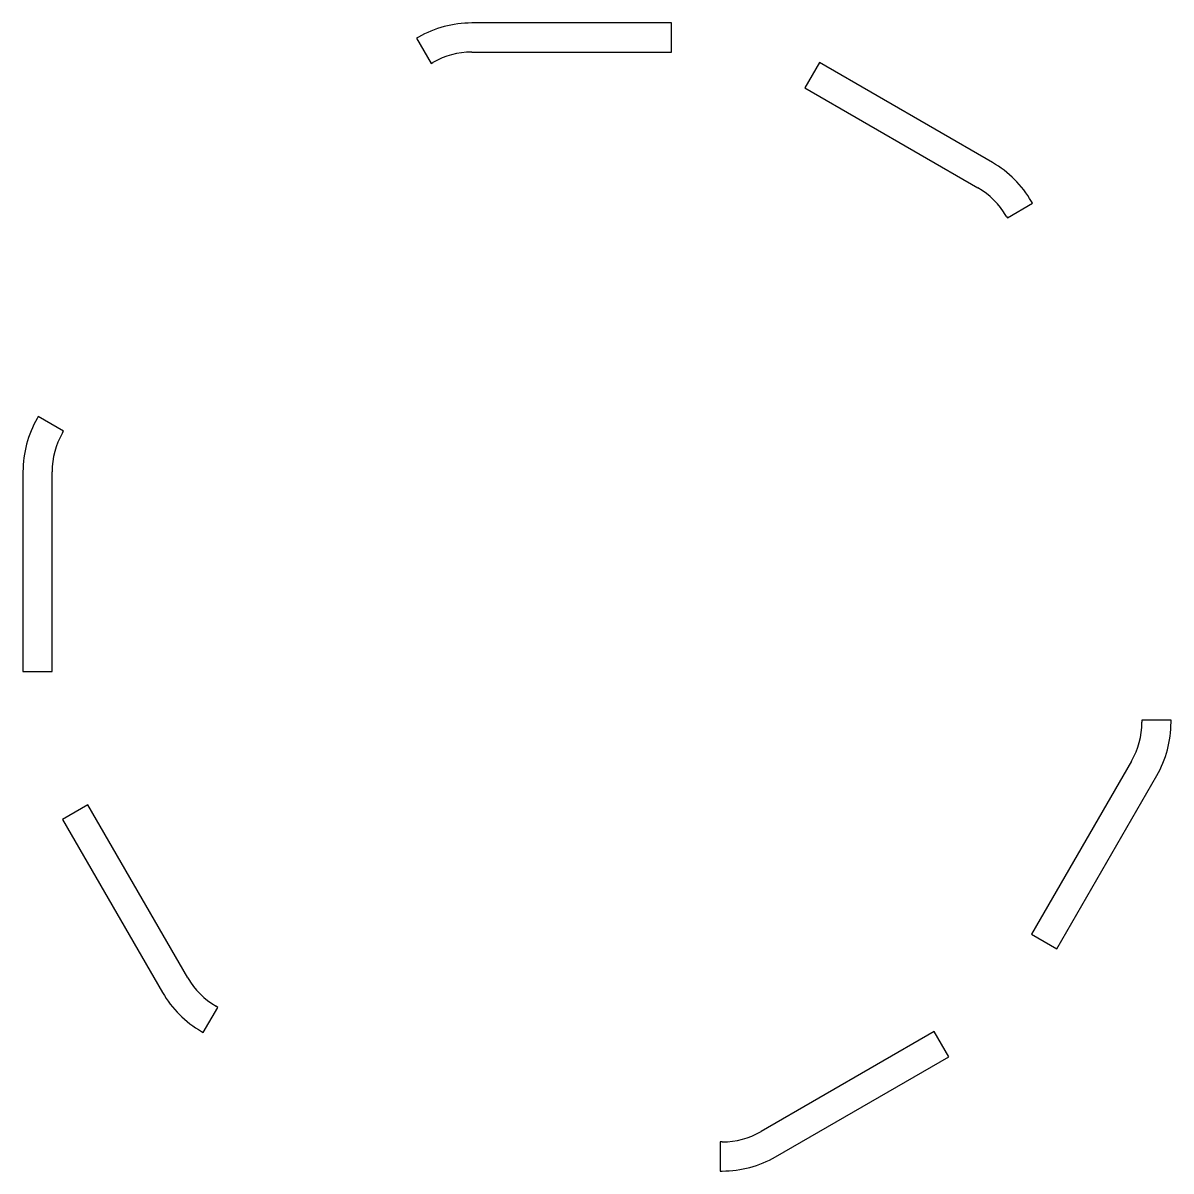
# Model space of a CAD drawing. Extents: x -59 to 59, y -59 to 59.
import ezdxf

# ---------------------------------------------------------------- set-up
doc = ezdxf.new("R2010")
doc.units = 0
doc.layers.add('MODELSKETCH_VISIBLE', color=7, linetype='CONTINUOUS')

msp = doc.modelspace()

# ---------------------------------------------------------------- linework, layer by layer
at = {"layer": 'MODELSKETCH_VISIBLE'}
for p, q in [((7.7, 56.2), (7.7, 59.2)), ((7.7, 59.2), (-12.92, 59.2)), ((-18.42, 57.73), (-18.6, 57.62)), ((-18.6, 57.62), (-17.1, 55.02)), ((-12.92, 56.2), (7.7, 56.2)), ((-17.1, 55.02), (-16.92, 55.13)), ((22.93, 55.12), (21.43, 52.52)), ((40.78, 44.81), (22.93, 55.12)), ((21.43, 52.52), (39.28, 42.21)), ((42.32, 39.1), (44.92, 40.6)), ((44.92, 40.6), (44.81, 40.78)), ((42.21, 39.28), (42.32, 39.1)), ((-57.62, 18.6), (-57.73, 18.42)), ((-55.02, 17.1), (-57.62, 18.6)), ((-55.13, 16.92), (-55.02, 17.1)), ((-59.2, 12.92), (-59.2, -7.7)), ((-56.2, -7.7), (-56.2, 12.92)), ((-59.2, -7.7), (-56.2, -7.7)), ((56.2, -12.7), (56.2, -12.92)), ((59.2, -12.7), (56.2, -12.7)), ((59.2, -12.92), (59.2, -12.7)), ((55.13, -16.92), (44.82, -34.77)), ((47.42, -36.27), (57.73, -18.42)), ((-52.52, -21.43), (-55.12, -22.93)), ((-42.21, -39.28), (-52.52, -21.43)), ((-55.12, -22.93), (-44.81, -40.78)), ((44.82, -34.77), (47.42, -36.27)), ((-40.6, -44.92), (-39.1, -42.32)), ((-39.1, -42.32), (-39.28, -42.21)), ((-40.78, -44.81), (-40.6, -44.92)), ((34.77, -44.82), (16.92, -55.13)), ((36.27, -47.42), (34.77, -44.82)), ((18.42, -57.73), (36.27, -47.42)), ((12.7, -56.2), (12.7, -59.2)), ((12.92, -56.2), (12.7, -56.2)), ((12.7, -59.2), (12.92, -59.2))]:
    msp.add_line(p, q, dxfattribs=at)
for centre, radius, start, end in [((-12.92, 48.2), 11, 90, 120), ((-12.92, 48.2), 8, 90, 120), ((35.28, 35.28), 11, 30, 60), ((35.28, 35.28), 8, 30, 60), ((-48.2, 12.92), 11, 150, 180), ((-48.2, 12.92), 8, 150, 180), ((48.2, -12.92), 8, 330, 0), ((48.2, -12.92), 11, 330, 0), ((-35.28, -35.28), 8, 210, 240), ((-35.28, -35.28), 11, 210, 240), ((12.92, -48.2), 8, 270, 300), ((12.92, -48.2), 11, 270, 300)]:
    msp.add_arc(centre, radius, start, end, dxfattribs=at)

doc.saveas('drawing.dxf')
